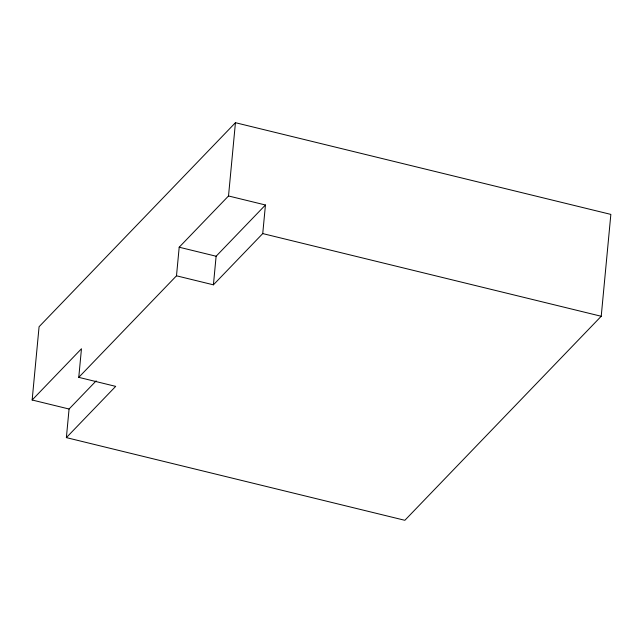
<?xml version="1.0" encoding="UTF-8"?>
<svg xmlns="http://www.w3.org/2000/svg" width="643" height="643" viewBox="0 0 643 643"><rect width="100%" height="100%" fill="white"/><g stroke="black" fill="none" stroke-linecap="round" stroke-linejoin="round"><path stroke-width="0.96" d="M69.074 409.02L32.15 400.002L39.078 326.732L235.442 122.7L610.85 214.4L601.221 316.268L404.857 520.3L66.374 437.618L69.074 409.02L96.169 380.873M66.374 437.618L115.692 386.371L78.767 377.353L81.468 348.755L32.15 400.002M78.767 377.353L176.495 275.807L179.196 247.217L228.514 195.97L235.442 122.7M176.495 275.807L213.42 284.825L216.12 256.236L265.446 204.988L228.514 195.97M213.42 284.825L262.738 233.586L265.446 204.988M262.738 233.586L601.221 316.268M179.196 247.217L216.12 256.236"/></g></svg>
